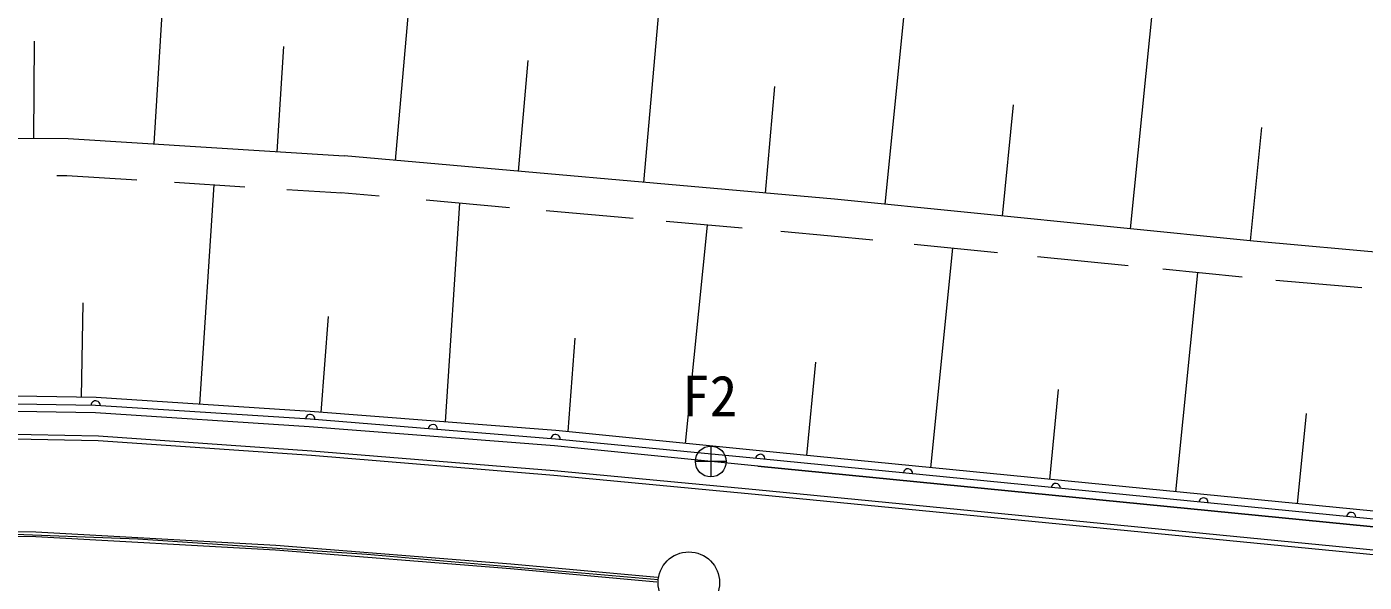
# Model space of a CAD drawing. Units: millimetres, scale not verified. Extents: x 40000 to 680000, y 20000 to 380000.
# Drawn here: x 259992 to 303430, y 289730 to 307762 of the extents above; entities that cross this region are included whole.
import ezdxf
from ezdxf.enums import TextEntityAlignment as Align

# ---------------------------------------------------------------- set-up
doc = ezdxf.new("R2010")
doc.units = ezdxf.units.MM
doc.header["$LTSCALE"] = 1000
for name, color, linetype, lineweight in [('M-BGD-EXST', 3, 'Continuous', 13), ('M-BGD-RSTR', 2, 'Continuous', 13), ('M-TTL-FRAM', 7, 'Continuous', 13)]:
    doc.layers.add(name, color=color, linetype=linetype, lineweight=lineweight)
doc.styles.add('ＭＳ ゴシック', font='')
doc.styles.get('ＭＳ ゴシック').set_extended_font_data('MS Gothic')

msp = doc.modelspace()

# ---------------------------------------------------------------- linework, layer by layer
at = {"layer": 'M-BGD-EXST'}
for p, q in [((282208, 294149), (282208, 293149)), ((282208, 294149), (282208, 293149)), ((282708, 293649), (281708, 293649)), ((282708, 293649), (281708, 293649))]:
    msp.add_line(p, q, dxfattribs=at)
for centre, radius in [((282208, 293649), 500), ((282208, 293649), 500), ((281495, 289714), 1000)]:
    msp.add_circle(centre, radius, dxfattribs=at)
at = {"layer": 'M-BGD-RSTR'}
for p, q in [((258733, 291322), (263595, 291134)), ((263595, 291134), (271038, 290642)), ((271038, 290642), (280501, 289820))]:
    msp.add_line(p, q, dxfattribs=at)
at = {"layer": 'M-TTL-FRAM'}
for p, q in [((264600, 311653), (264115, 303958)), ((272639, 311138), (271957, 303421)), ((280702, 310405), (280022, 302709)), ((288625, 309621), (287862, 301997)), ((296595, 308829), (295831, 301200)), ((260237, 307299), (260212, 304142)), ((268329, 307124), (268114, 303706)), ((276271, 306669), (275953, 303069)), ((284275, 305828), (283969, 302360)), ((292028, 305230), (291666, 301617)), ((250569, 304216), (261341, 304133)), ((250569, 304216), (261341, 304133)), ((261341, 304133), (270299, 303568)), ((261341, 304133), (270299, 303568)), ((300089, 304489), (299721, 300810)), ((286230, 302161), (270299, 303568)), ((286230, 302161), (270299, 303568)), ((260972, 302936), (261299, 302933)), ((261299, 302933), (263570, 302790)), ((261299, 302933), (263570, 302790)), ((264787, 302713), (267077, 302569)), ((264787, 302713), (267077, 302569)), ((266072, 302632), (265606, 295506)), ((268440, 302483), (270223, 302370)), ((268440, 302483), (270223, 302370)), ((271436, 302263), (270193, 302373)), ((271436, 302263), (270193, 302373)), ((275669, 301889), (272967, 302128)), ((275669, 301889), (272967, 302128)), ((274050, 302032), (273585, 294933)), ((299832, 300799), (286230, 302161)), ((299832, 300799), (286230, 302161)), ((279688, 301534), (276863, 301783)), ((279688, 301534), (276863, 301783)), ((283226, 301221), (280762, 301439)), ((283226, 301221), (280762, 301439)), ((282090, 301322), (281379, 294233)), ((286118, 300966), (284478, 301111)), ((286118, 300966), (284478, 301111)), ((287469, 300831), (286118, 300966)), ((287469, 300831), (286118, 300966)), ((291524, 300425), (288815, 300696)), ((291524, 300425), (288815, 300696)), ((322364, 298804), (299832, 300799)), ((322364, 298804), (299832, 300799)), ((290055, 300572), (289340, 293447)), ((295766, 300000), (292820, 300295)), ((295766, 300000), (292820, 300295)), ((299467, 299630), (296891, 299888)), ((299467, 299630), (296891, 299888)), ((298015, 299775), (297302, 292666)), ((303351, 299283), (300558, 299530)), ((303351, 299283), (300558, 299530)), ((261816, 298800), (261764, 295734)), ((269781, 298360), (269540, 295245)), ((277797, 297658), (277563, 294625)), ((285614, 296878), (285316, 293842)), ((262249, 295726), (254449, 295859)), ((262249, 295726), (254449, 295859)), ((293494, 295992), (293207, 293067)), ((262228, 295468), (254467, 295589)), ((262228, 295468), (254467, 295589)), ((269202, 295025), (262228, 295468)), ((269202, 295025), (262228, 295468)), ((269197, 295271), (262249, 295726)), ((269197, 295271), (262249, 295726)), ((262228, 295226), (254446, 295359)), ((262228, 295226), (254446, 295359)), ((269161, 294773), (262228, 295226)), ((269161, 294773), (262228, 295226)), ((277171, 294656), (269197, 295271)), ((277171, 294656), (269197, 295271)), ((277165, 294379), (269202, 295025)), ((277165, 294379), (269202, 295025)), ((301542, 295212), (301254, 292278)), ((254610, 294642), (262320, 294481)), ((277127, 294158), (269161, 294773)), ((277127, 294158), (269161, 294773)), ((283787, 293992), (277171, 294656)), ((283787, 293992), (277171, 294656)), ((254608, 294492), (262314, 294332)), ((262314, 294332), (269242, 293851)), ((262320, 294481), (269253, 294001)), ((283737, 293494), (277127, 294158)), ((283737, 293494), (277127, 294158)), ((283816, 293734), (277165, 294379)), ((283816, 293734), (277165, 294379)), ((269242, 293851), (277111, 293211)), ((269253, 294001), (277124, 293360)), ((307872, 291628), (283786, 293992)), ((307804, 291376), (283816, 293734)), ((307804, 291376), (283816, 293734)), ((277111, 293211), (283653, 292593)), ((277124, 293360), (283667, 292743)), ((283737, 293494), (307823, 291131)), ((307823, 291131), (283737, 293494)), ((283653, 292593), (307768, 290237)), ((283667, 292743), (307782, 290386)), ((252327, 291490), (260291, 291363)), ((252328, 291340), (260286, 291213)), ((260286, 291213), (268070, 290783)), ((260291, 291363), (268080, 290933)), ((268070, 290783), (275698, 290178)), ((268080, 290933), (275710, 290328)), ((275698, 290178), (280460, 289748)), ((275710, 290328), (280473, 289898))]:
    msp.add_line(p, q, dxfattribs=at)
for centre, start, end in [((262228, 295468), 356.3618, 179.1071), ((262228, 295468), 356.3618, 179.1071), ((269202, 295025), 355.3684, 176.3618), ((269202, 295025), 355.3684, 176.3618), ((273183, 294702), 355.3684, 175.3684), ((273183, 294702), 355.3684, 175.3684), ((277165, 294379), 354.4614, 175.3684), ((277165, 294379), 354.4614, 175.3684), ((283816, 293734), 354.3848, 174.4614), ((283816, 293734), 354.3848, 174.4614), ((288614, 293263), 354.3848, 174.3848), ((288614, 293263), 354.3848, 174.3848), ((293411, 292791), 354.3848, 174.3848), ((293411, 292791), 354.3848, 174.3848), ((298209, 292319), 354.3848, 174.3848), ((298209, 292319), 354.3848, 174.3848), ((303006, 291848), 354.3848, 174.3848), ((303006, 291848), 354.3848, 174.3848)]:
    msp.add_arc(centre, 150, start, end, dxfattribs=at)

# ---------------------------------------------------------------- texts
at = {"layer": 'M-BGD-EXST', "style": 'ＭＳ ゴシック'}
msp.add_text('F2', height=1320, dxfattribs=at).set_placement((281274, 294725), align=Align.BOTTOM_LEFT)

doc.saveas('drawing.dxf')
